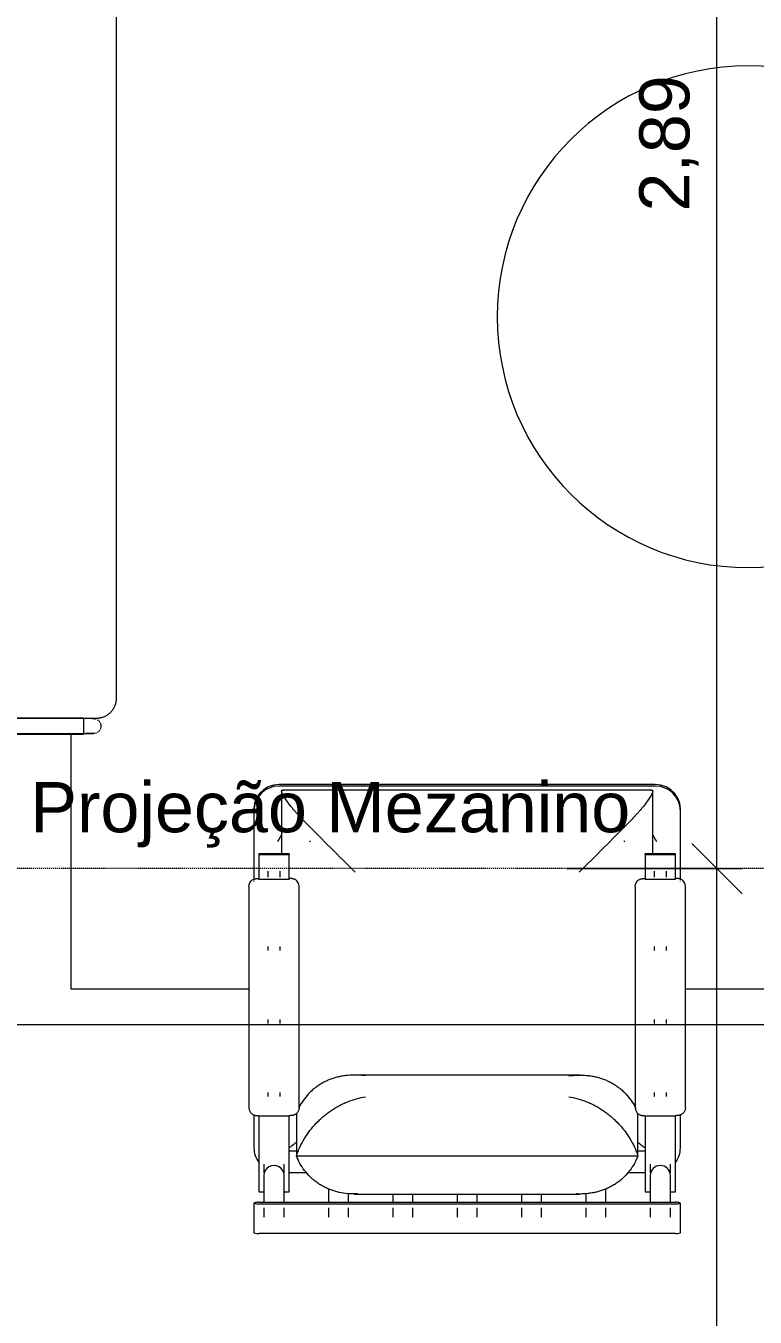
# Model space of a CAD drawing. Header units: millimetres. Extents: x -168557 to 193771, y -108373 to 197278.
# Drawn here: x 175773 to 177226, y -9264 to -6690 of the extents above; entities that cross this region are included whole.
import ezdxf

# ---------------------------------------------------------------- set-up
doc = ezdxf.new("R2010")
doc.units = ezdxf.units.MM
doc.linetypes.add('Overhead', pattern=[3.96875, 2.38125, -1.5875])
for name, color, linetype, lineweight in [('A-ANNO-DIMS', 211, 'Continuous', 9), ('A-ANNO-DIMS-50', 211, 'Continuous', 9), ('A-FLOR-OVHD', 1, 'Overhead', 9), ('G-ANNO-TEXT', 231, 'Continuous', 9), ('I-FURN', 30, 'Continuous', 9)]:
    doc.layers.add(name, color=color, linetype=linetype, lineweight=lineweight)
doc.styles.add('@Arial Unicode MS_1', font='', dxfattribs={"height": 100})
doc.styles.add('Arial_2', font='arial.ttf', dxfattribs={"height": 100})
doc.styles.get('@Arial Unicode MS_1').set_extended_font_data('@Arial Unicode MS')
doc.dimstyles.new('CRT_-__Metros_-_Linha_de_chamada_3_5_mm_3', dxfattribs={"dimscale": 304.8, "dimtxt": 100.584485, "dimasz": 0.328084, "dimexe": 0.164042, "dimexo": 0.0625, "dimgap": 0.082021, "dimtad": 1, "dimlfac": 0.001, "dimrnd": 0.01, "dimzin": 0, "dimdsep": 46, "dimtxsty": '@Arial Unicode MS_1', "dimblk1": 'OBLIQUE', "dimblk2": 'OBLIQUE', "dimsah": 1, "dimcen": 0.09, "dimdle": 0.164042, "dimazin": 0, "dimtfac": 1, "dimtdec": 4, "dimtix": 1, "dimtmove": 0, "dimatfit": 3, "dimfxl": 0.984252, "dimfxlon": 1, "dimtvp": 1, "dimtolj": 1, "dimtzin": 0, "dimarcsym": 2})
doc.dimstyles.new('CRT_-__Metros_-_Linha_de_chamada_3_5_mm_5', dxfattribs={"dimscale": 304.8, "dimtxt": 100.584485, "dimasz": 0.328084, "dimexe": 0.164042, "dimexo": 0.0625, "dimgap": 0.082021, "dimtad": 1, "dimlfac": 0.001, "dimrnd": 0.01, "dimzin": 0, "dimdsep": 46, "dimtxsty": '@Arial Unicode MS_1', "dimblk1": 'OBLIQUE', "dimblk2": 'OBLIQUE', "dimsah": 1, "dimcen": 0.09, "dimdle": 0.164042, "dimazin": 0, "dimtfac": 1, "dimtdec": 4, "dimtix": 1, "dimtmove": 2, "dimatfit": 3, "dimfxl": 0.984252, "dimfxlon": 1, "dimtvp": 1, "dimtolj": 1, "dimtzin": 0, "dimarcsym": 2})

# ---------------------------------------------------------------- blocks, each defined once
blk = doc.blocks.new('Blks_Decor Henzel Studio_Tapete Diamond Dust - Único-3507328-TERREO')
at = {"layer": 'I-FURN', "color": 254}
for p, q in [((-991.8, 1250), (-1500, 1250)), ((-1500, 1250), (-1500, 895)), ((-1500, 25), (-1500, -145))]:
    blk.add_line(p, q, dxfattribs=at)
blk = doc.blocks.new('Blks_Mob De Castelli_Mesa de Centro Parsec - Cobre Envelhecido-3509729-TERREO')
at = {"layer": 'I-FURN', "color": 254}
for start, end in [(360, 180), (180, 360)]:
    blk.add_arc((0, 0), 500, start, end, dxfattribs=at)
blk = doc.blocks.new('Blks_Mob NickeyKehoe_Poltrona NickeyKehoe - Único-3523002-TERREO')
at = {"layer": 'I-FURN', "color": 254}
for p, q in [((375, 407.6), (-375, 407.6)), ((-373, 404.5), (-375, 404.5)), ((373, 404.5), (-373, 404.5)), ((-369.8, 394.4), (-369.8, 269.7)), ((367.6, 396.6), (-367.6, 396.6)), ((369.8, 269.7), (369.8, 394.4)), ((375, 404.5), (373, 404.5)), ((-425, 359.5), (-425, 355.1)), ((-425, 355.1), (-425, 218.8)), ((425, 355.1), (425, 359.5)), ((425, 218.8), (425, 355.1)), ((-369.8, 307), (-377.7, 293.4)), ((-312.3, 293.4), (-313.6, 295.6)), ((313.6, 295.6), (312.3, 293.4)), ((377.7, 293.4), (369.8, 307)), ((-355, 269.7), (-415, 269.7)), ((-415, 269.7), (-415, 267.4)), ((-355, 267.4), (-415, 267.4)), ((-415, 267.4), (-415, 218)), ((-355, 269.7), (-355, 267.4)), ((-355, 218), (-355, 267.4)), ((415, 269.7), (355, 269.7)), ((355, 267.4), (355, 269.7)), ((415, 267.4), (355, 267.4)), ((355, 267.4), (355, 218)), ((415, 267.4), (415, 269.7)), ((415, 218), (415, 267.4)), ((-397, 235.2), (-397, 222.7)), ((-373, 222.7), (-373, 235.2)), ((373, 235.2), (373, 222.7)), ((397, 222.7), (397, 235.2)), ((-425, 215.3), (-425, 214.6)), ((-355, 218), (-415, 218)), ((415, 218), (355, 218)), ((425, 214.8), (425, 215.5)), ((-435, 204.6), (-435, 201.7)), ((-435, 201.7), (-435, -236.8)), ((-335, 201.7), (-335, 204.6)), ((-335, -236.8), (-335, 201.7)), ((335, 204.6), (335, 201.7)), ((335, 201.7), (335, -236.8)), ((435, 201.7), (435, 204.6)), ((435, -236.8), (435, 201.7)), ((-397, 84.9), (-397, 77)), ((-373, 77), (-373, 84.9)), ((373, 84.9), (373, 77)), ((397, 77), (397, 84.9)), ((-397, -60.8), (-397, -68.7)), ((-373, -68.7), (-373, -60.8)), ((373, -60.8), (373, -68.7)), ((397, -68.7), (397, -60.8)), ((225.5, -171.5), (-225.5, -171.5)), ((-397, -206.4), (-397, -214.4)), ((-373, -214.4), (-373, -206.4)), ((373, -206.4), (373, -214.4)), ((397, -214.4), (397, -206.4)), ((-425, -251), (-425, -316.5)), ((-415, -252.5), (-415, -404.2)), ((-415, -252.6), (-355, -252.6)), ((-355, -404.2), (-355, -252.5)), ((-340.4, -248.3), (-340.4, -332.4)), ((340.4, -332.4), (340.4, -248.2)), ((355, -252.5), (355, -404.2)), ((355, -252.6), (415, -252.6)), ((415, -404.2), (415, -252.5)), ((425, -316.5), (425, -250.4)), ((-355, -322.5), (-340.4, -322.5)), ((-340.4, -332.4), (340.4, -332.4)), ((340.4, -322.5), (355, -322.5)), ((-405, -349.4), (-405, -366.2)), ((-365, -366.2), (-365, -349.4)), ((365, -349.4), (365, -366.2)), ((405, -366.2), (405, -349.4)), ((-405, -371.7), (-405, -425.3)), ((-365, -425.3), (-365, -371.7)), ((-355, -365.9), (-319.9, -365.9)), ((319.9, -365.9), (355, -365.9)), ((365, -371.7), (365, -425.3)), ((405, -425.3), (405, -371.7)), ((-415, -404.2), (-405, -404.2)), ((-365, -404.2), (-355, -404.2)), ((-276.7, -397.8), (-276.7, -425.3)), ((-236.7, -425.3), (-236.7, -408.1)), ((-225.5, -408.7), (225.5, -408.7)), ((-148.3, -408.1), (-148.3, -425.3)), ((-108.3, -425.3), (-108.3, -408.1)), ((-20, -408.1), (-20, -425.3)), ((20, -425.3), (20, -408.1)), ((108.3, -408.1), (108.3, -425.3)), ((148.3, -425.3), (148.3, -408.1)), ((236.7, -408.1), (236.7, -425.3)), ((276.7, -425.3), (276.7, -397.8)), ((355, -404.2), (365, -404.2)), ((405, -404.2), (415, -404.2)), ((-425, -426.8), (-425, -485.8)), ((415, -425.3), (-415, -425.3)), ((-415, -428.4), (415, -428.4)), ((-405, -436.3), (-405, -454.9)), ((-365, -454.9), (-365, -436.3)), ((-276.7, -436.3), (-276.7, -454.9)), ((-236.7, -454.9), (-236.7, -436.3)), ((-148.3, -436.3), (-148.3, -454.9)), ((-108.3, -454.9), (-108.3, -436.3)), ((-20, -436.3), (-20, -454.9)), ((20, -454.9), (20, -436.3)), ((108.3, -436.3), (108.3, -454.9)), ((148.3, -454.9), (148.3, -436.3)), ((236.7, -436.3), (236.7, -454.9)), ((276.7, -454.9), (276.7, -436.3)), ((365, -436.3), (365, -454.9)), ((405, -454.9), (405, -436.3)), ((425, -485.8), (425, -426.8)), ((415, -487.3), (-415, -487.3))]:
    blk.add_line(p, q, dxfattribs=at)
at = {"layer": 'I-FURN', "color": 254, "flags": 128}
for points in [[(-375, 407.6), (-386.1, 406.4), (-396.7, 402.8), (-406.2, 397.1), (-414.1, 389.5), (-420, 380.4), (-423.7, 370.2), (-425, 359.5)], [(425, 359.5), (423.7, 370.2), (420, 380.4), (414.1, 389.5), (406.2, 397.1), (396.7, 402.8), (386.1, 406.4), (375, 407.6)], [(-435, 204.6), (-434.5, 208.4), (-433.3, 211.5), (-431.8, 213.9), (-430.4, 215.5), (-429.1, 216.6), (-427.9, 217.4), (-427, 218), (-426.1, 218.4), (-425.4, 218.7), (-424.8, 219), (-424.3, 219.2), (-423.8, 219.3), (-423.3, 219.5), (-422.9, 219.6), (-422.5, 219.7), (-422.1, 219.8), (-421.7, 219.8), (-421.4, 219.9), (-421.1, 220), (-420.7, 220), (-420.4, 220.1), (-420.1, 220.1), (-419.8, 220.1), (-419.5, 220.2), (-419.2, 220.2), (-418.9, 220.2), (-418.6, 220.3), (-418.3, 220.3), (-418, 220.3), (-417.7, 220.3), (-417.4, 220.3), (-417.1, 220.3), (-416.8, 220.4), (-416.5, 220.4), (-416.3, 220.4), (-416, 220.4), (-415.7, 220.4), (-415.4, 220.4), (-415.1, 220.4), (-415, 220.4)], [(-335, 204.6), (-335.5, 208.4), (-336.7, 211.5), (-338.2, 213.9), (-339.6, 215.5), (-340.9, 216.6), (-342.1, 217.4), (-343, 218), (-343.9, 218.4), (-344.6, 218.7), (-345.2, 219), (-345.7, 219.2), (-346.2, 219.3), (-346.7, 219.5), (-347.1, 219.6), (-347.5, 219.7), (-347.9, 219.8), (-348.3, 219.8), (-348.6, 219.9), (-348.9, 220), (-349.3, 220), (-349.6, 220.1), (-349.9, 220.1), (-350.2, 220.1), (-350.5, 220.2), (-350.8, 220.2), (-351.1, 220.2), (-351.4, 220.3), (-351.7, 220.3), (-352, 220.3), (-352.3, 220.3), (-352.6, 220.3), (-352.9, 220.3), (-353.2, 220.4), (-353.5, 220.4), (-353.7, 220.4), (-354, 220.4), (-354.3, 220.4), (-354.6, 220.4), (-354.9, 220.4), (-355, 220.4)], [(335, 204.6), (335.5, 208.4), (336.7, 211.5), (338.2, 213.9), (339.6, 215.5), (340.9, 216.6), (342.1, 217.4), (343, 218), (343.9, 218.4), (344.6, 218.7), (345.2, 219), (345.7, 219.2), (346.2, 219.3), (346.7, 219.5), (347.1, 219.6), (347.5, 219.7), (347.9, 219.8), (348.3, 219.8), (348.6, 219.9), (348.9, 220), (349.3, 220), (349.6, 220.1), (349.9, 220.1), (350.2, 220.1), (350.5, 220.2), (350.8, 220.2), (351.1, 220.2), (351.4, 220.3), (351.7, 220.3), (352, 220.3), (352.3, 220.3), (352.6, 220.3), (352.9, 220.3), (353.2, 220.4), (353.5, 220.4), (353.7, 220.4), (354, 220.4), (354.3, 220.4), (354.6, 220.4), (354.9, 220.4), (355, 220.4)], [(435, 204.6), (434.5, 208.4), (433.3, 211.5), (431.8, 213.9), (430.4, 215.5), (429.1, 216.6), (427.9, 217.4), (427, 218), (426.1, 218.4), (425.4, 218.7), (424.8, 219), (424.3, 219.2), (423.8, 219.3), (423.3, 219.5), (422.9, 219.6), (422.5, 219.7), (422.1, 219.8), (421.7, 219.8), (421.4, 219.9), (421.1, 220), (420.7, 220), (420.4, 220.1), (420.1, 220.1), (419.8, 220.1), (419.5, 220.2), (419.2, 220.2), (418.9, 220.2), (418.6, 220.3), (418.3, 220.3), (418, 220.3), (417.7, 220.3), (417.4, 220.3), (417.1, 220.3), (416.8, 220.4), (416.5, 220.4), (416.3, 220.4), (416, 220.4), (415.7, 220.4), (415.4, 220.4), (415.1, 220.4), (415, 220.4)], [(-435, -236.8), (-434.5, -240.6), (-433.3, -243.7), (-431.8, -246.1), (-430.4, -247.7), (-429.1, -248.8), (-427.9, -249.6), (-427, -250.2), (-426.1, -250.6), (-425.4, -250.9), (-424.8, -251.2), (-424.3, -251.4), (-423.8, -251.5), (-423.3, -251.7), (-422.9, -251.8), (-422.5, -251.9), (-422.1, -252), (-421.7, -252), (-421.4, -252.1), (-421.1, -252.1), (-420.7, -252.2), (-420.4, -252.2), (-420.1, -252.3), (-419.8, -252.3), (-419.5, -252.4), (-419.2, -252.4), (-418.9, -252.4), (-418.6, -252.4), (-418.3, -252.5), (-418, -252.5), (-417.7, -252.5), (-417.4, -252.5), (-417.1, -252.5), (-416.8, -252.6), (-416.5, -252.6), (-416.3, -252.6), (-416, -252.6), (-415.7, -252.6), (-415.4, -252.6), (-415.1, -252.6), (-415, -252.6)], [(-335, -236.8), (-335.5, -240.6), (-336.7, -243.7), (-338.2, -246.1), (-339.6, -247.7), (-340.9, -248.8), (-342.1, -249.6), (-343, -250.2), (-343.9, -250.6), (-344.6, -250.9), (-345.2, -251.2), (-345.7, -251.4), (-346.2, -251.5), (-346.7, -251.7), (-347.1, -251.8), (-347.5, -251.9), (-347.9, -252), (-348.3, -252), (-348.6, -252.1), (-348.9, -252.1), (-349.3, -252.2), (-349.6, -252.2), (-349.9, -252.3), (-350.2, -252.3), (-350.5, -252.4), (-350.8, -252.4), (-351.1, -252.4), (-351.4, -252.4), (-351.7, -252.5), (-352, -252.5), (-352.3, -252.5), (-352.6, -252.5), (-352.9, -252.5), (-353.2, -252.6), (-353.5, -252.6), (-353.7, -252.6), (-354, -252.6), (-354.3, -252.6), (-354.6, -252.6), (-354.9, -252.6), (-355, -252.6)], [(335, -236.8), (335.5, -240.6), (336.7, -243.7), (338.2, -246.1), (339.6, -247.7), (340.9, -248.8), (342.1, -249.6), (343, -250.2), (343.9, -250.6), (344.6, -250.9), (345.2, -251.2), (345.7, -251.4), (346.2, -251.5), (346.7, -251.7), (347.1, -251.8), (347.5, -251.9), (347.9, -252), (348.3, -252), (348.6, -252.1), (348.9, -252.1), (349.3, -252.2), (349.6, -252.2), (349.9, -252.3), (350.2, -252.3), (350.5, -252.4), (350.8, -252.4), (351.1, -252.4), (351.4, -252.4), (351.7, -252.5), (352, -252.5), (352.3, -252.5), (352.6, -252.5), (352.9, -252.5), (353.2, -252.6), (353.5, -252.6), (353.7, -252.6), (354, -252.6), (354.3, -252.6), (354.6, -252.6), (354.9, -252.6), (355, -252.6)], [(435, -236.8), (434.5, -240.6), (433.3, -243.7), (431.8, -246.1), (430.4, -247.7), (429.1, -248.8), (427.9, -249.6), (427, -250.2), (426.1, -250.6), (425.4, -250.9), (424.8, -251.2), (424.3, -251.4), (423.8, -251.5), (423.3, -251.7), (422.9, -251.8), (422.5, -251.9), (422.1, -252), (421.7, -252), (421.4, -252.1), (421.1, -252.1), (420.7, -252.2), (420.4, -252.2), (420.1, -252.3), (419.8, -252.3), (419.5, -252.4), (419.2, -252.4), (418.9, -252.4), (418.6, -252.4), (418.3, -252.5), (418, -252.5), (417.7, -252.5), (417.4, -252.5), (417.1, -252.5), (416.8, -252.6), (416.5, -252.6), (416.3, -252.6), (416, -252.6), (415.7, -252.6), (415.4, -252.6), (415.1, -252.6), (415, -252.6)]]:
    blk.add_lwpolyline(points, dxfattribs=at)
at = {"layer": 'I-FURN', "color": 254}
for centre, major_axis, ratio, start_param, end_param in [((-375, 355.1), (-50, 0), 0.987688, 4.712389, 6.283185), ((375, 355.1), (50, 0), 0.987688, 0, 1.570796), ((-375, -316.5), (50, 0), 0.987688, 3.141593, 3.77396), ((375, -316.5), (50, 0), 0.987688, 5.650818, 6.283185), ((-385, -371.7), (20, 0), 0.987688, 0, 3.141593), ((385, -371.7), (-20, 0), 0.987688, 3.141593, 6.283185), ((-415, -426.8), (10, 0), 0.156434, 1.570796, 4.712389), ((415, -426.8), (10, 0), 0.156434, 4.712389, 7.853982), ((-415, -485.8), (10, 0), 0.156434, 3.141593, 4.712389), ((415, -485.8), (10, 0), 0.156434, 4.712389, 6.283185)]:
    blk.add_ellipse(centre, major_axis=major_axis, ratio=ratio, start_param=start_param, end_param=end_param, dxfattribs=at)
for points in [[(-353.9, 367.3), (-359.2, 374.3), (-367.1, 385.8), (-371.2, 395.8), (-368.5, 397), (-365.8, 396.3)], [(365.8, 396.3), (368.4, 397), (371.2, 395.8), (367.1, 385.9), (359.2, 374.2), (353.9, 367.3)], [(-223, 232.6), (-239.3, 248.8), (-272, 281.3), (-304.5, 314), (-320.6, 330.3)], [(320.6, 330.3), (304.5, 314), (272, 281.3), (239.4, 248.7), (223, 232.6)], [(-353.9, -316.2), (-354.4, -316.5), (-354.9, -316.8), (-355.3, -317)], [(353.9, -316.2), (354.4, -316.5), (354.9, -316.8), (355.3, -317)]]:
    blk.add_open_spline(points, degree=3, dxfattribs=at)
for points, knots in [([(-320.6, 330.3), (-324.2, 334.1), (-329.5, 339.5), (-336, 346.4), (-340.6, 351.4), (-344.7, 356), (-349.6, 361.7), (-352.4, 365.2), (-353.9, 367.3)], [0, 0, 0, 0, 0.25, 0.375, 0.5, 0.625, 0.75, 1, 1, 1, 1]), ([(353.9, 367.3), (352.4, 365.3), (349.6, 361.7), (344.7, 356), (340.6, 351.4), (336, 346.4), (329.5, 339.5), (324.3, 334), (320.6, 330.3)], [-1, -1, -1, -1, -0.75, -0.625, -0.5, -0.375, -0.25, 0, 0, 0, 0]), ([(-202.5, -173.4), (-208.5, -172.4), (-220.5, -171.2), (-235.2, -171.7), (-246.8, -173.1), (-255.3, -174.7), (-263.6, -176.9), (-271.6, -179.6), (-279.4, -182.8), (-286.9, -186.5), (-294.1, -190.7), (-301, -195.4), (-307.4, -200.6), (-315.5, -208), (-324.6, -218.4), (-331.8, -229.4), (-335.3, -236.2), (-336.2, -238)], [0, 0, 0, 0, 0.1, 0.2, 0.25, 0.3, 0.35, 0.4, 0.45, 0.5, 0.55, 0.6, 0.65, 0.7, 0.8, 0.9, 0.9365771, 0.9365771, 0.9365771, 0.9365771]), ([(202.5, -173.4), (208.6, -172.4), (220.7, -171.3), (235.3, -171.7), (246.7, -173.1), (255.3, -174.7), (263.6, -176.9), (271.6, -179.6), (279.4, -182.8), (286.9, -186.5), (294.2, -190.7), (301, -195.4), (307.4, -200.6), (315.6, -208), (324.7, -218.4), (331.7, -229.4), (335.2, -236.2), (336.1, -238)], [0, 0, 0, 0, 0.1, 0.2, 0.25, 0.3, 0.35, 0.4, 0.45, 0.5, 0.55, 0.6, 0.65, 0.7, 0.8, 0.9, 0.9365733, 0.9365733, 0.9365733, 0.9365733]), ([(-340.4, -332.4), (-338.4, -326.5), (-333.6, -314.9), (-324.7, -298.1), (-313.7, -282.2), (-303.2, -269.9), (-294.2, -260.8), (-286.9, -254.4), (-279.4, -248.3), (-271.6, -242.6), (-263.6, -237.4), (-255.3, -232.7), (-246.7, -228.4), (-235.3, -223.4), (-220.7, -218.3), (-208.6, -215.7), (-202.5, -214.8)], [-1, -1, -1, -1, -0.9, -0.8, -0.7, -0.6, -0.55, -0.5, -0.45, -0.4, -0.35, -0.3, -0.25, -0.2, -0.1, 0, 0, 0, 0]), ([(202.5, -214.8), (208.5, -215.8), (220.5, -218.4), (235.2, -223.4), (246.8, -228.4), (255.3, -232.7), (263.6, -237.4), (271.6, -242.6), (279.4, -248.3), (286.9, -254.4), (294.1, -260.8), (301, -267.7), (307.4, -274.8), (315.5, -284.9), (324.6, -298.1), (333.7, -314.9), (338.4, -326.5), (340.4, -332.4)], [0, 0, 0, 0, 0.1, 0.2, 0.25, 0.3, 0.35, 0.4, 0.45, 0.5, 0.55, 0.6, 0.65, 0.7, 0.8, 0.9, 1, 1, 1, 1]), ([(-340.5, -305.5), (-341.9, -306.8), (-344.7, -309.1), (-349.6, -313.1), (-352.4, -315.2), (-353.9, -316.2)], [0.5, 0.5, 0.5, 0.5, 0.625, 0.75, 1, 1, 1, 1]), ([(340.5, -305.5), (341.9, -306.8), (344.7, -309.1), (349.6, -313.1), (352.4, -315.2), (353.9, -316.2)], [0.5, 0.5, 0.5, 0.5, 0.625, 0.75, 1, 1, 1, 1]), ([(-218.3, -408.5), (-219.1, -408.5), (-225.8, -408.8), (-238.2, -408.5), (-252.5, -406.2), (-263.6, -403.4), (-271.6, -400.7), (-279.4, -397.5), (-286.9, -393.7), (-294.2, -389.5), (-301, -384.8), (-307.4, -379.7), (-315.6, -372.2), (-324.7, -361.8), (-333.6, -347.9), (-338.4, -337.7), (-340.4, -332.4)], [-0.912781, -0.912781, -0.912781, -0.912781, -0.9, -0.8, -0.7, -0.65, -0.6, -0.55, -0.5, -0.45, -0.4, -0.35, -0.3, -0.2, -0.1, 0, 0, 0, 0]), ([(340.4, -332.4), (338.4, -337.7), (333.7, -347.8), (324.6, -361.8), (313.7, -374.3), (303.3, -383.3), (294.1, -389.5), (286.9, -393.7), (279.4, -397.5), (271.6, -400.7), (263.6, -403.4), (255.3, -405.5), (246.8, -407.1), (235.2, -408.6), (225.6, -408.8), (218.8, -408.6), (218, -408.5)], [0, 0, 0, 0, 0.1, 0.2, 0.3, 0.4, 0.45, 0.5, 0.55, 0.6, 0.65, 0.7, 0.75, 0.8, 0.9, 0.9136074, 0.9136074, 0.9136074, 0.9136074])]:
    blk.add_open_spline(points, degree=3, knots=knots, dxfattribs=at)
blk = doc.blocks.new('Blks_Mob_Flexform_Sofá Edmond - 2 Lugares-3503771-TERREO')
at = {"layer": 'I-FURN', "color": 254}
for p, q in [((-1631.8, -9.7), (-1631.8, -733.7)), ((-1630.9, -9.7), (-1630.9, -723.7)), ((-1600.9, -723.7), (-1600.9, -9.7)), ((-1600.2, -733.7), (-1600.2, -9.7)), ((-1600, -40), (-1600, -760)), ((-1600.2, -733.7), (-1631.8, -733.7)), ((-1560, -800), (-40, -800))]:
    blk.add_line(p, q, dxfattribs=at)
at = {"layer": 'I-FURN', "color": 254, "flags": 128}
for points in [[(-1630.9, -723.7), (-1630.9, -724.9), (-1630.9, -726.1), (-1630.9, -727.3), (-1630.9, -728.5), (-1630.9, -729.6), (-1630.9, -730.8), (-1630.9, -732), (-1630.9, -733.1), (-1630.9, -734.3), (-1630.9, -735.4), (-1630.9, -736.5), (-1630.9, -737.5), (-1630.9, -738.6), (-1630.9, -739.6), (-1630.9, -740.6), (-1630.9, -741.6), (-1630.9, -742.6), (-1630.9, -743.5), (-1630.9, -744.4), (-1630.9, -745.2), (-1630.9, -746), (-1630.9, -746.8), (-1630.9, -747.6), (-1630.9, -748.3), (-1630.9, -748.9), (-1630.9, -749.6), (-1630.9, -750.1), (-1630.9, -750.7), (-1630.9, -751.2), (-1630.9, -751.6), (-1630.9, -752.1), (-1630.9, -752.4), (-1630.9, -752.7), (-1630.9, -753), (-1630.9, -753.3), (-1630.9, -753.4), (-1630.9, -753.6), (-1630.9, -753.6), (-1630.9, -753.7), (-1630.9, -753.7)], [(-1630.9, -749.7), (-1630.9, -749.1), (-1630.9, -748.4), (-1630.9, -747.8), (-1630.9, -747), (-1630.9, -746.2), (-1630.9, -745.4), (-1630.9, -744.6), (-1630.9, -743.7), (-1630.9, -742.8), (-1630.9, -741.9), (-1630.9, -740.9), (-1630.9, -739.9), (-1630.9, -738.9)], [(-1600.9, -753.7), (-1600.9, -753.7), (-1600.9, -753.6), (-1600.9, -753.5), (-1600.9, -753.3), (-1600.9, -753.1), (-1600.9, -752.8), (-1600.9, -752.5), (-1600.9, -752.2), (-1600.9, -751.8), (-1600.9, -751.3), (-1600.9, -750.8), (-1600.9, -750.3), (-1600.9, -749.7), (-1600.9, -749.1), (-1600.9, -748.4), (-1600.9, -747.8), (-1600.9, -747), (-1600.9, -746.2), (-1600.9, -745.4), (-1600.9, -744.6), (-1600.9, -743.7), (-1600.9, -742.8), (-1600.9, -741.9), (-1600.9, -740.9), (-1600.9, -739.9), (-1600.9, -738.9), (-1600.9, -737.8), (-1600.9, -736.8), (-1600.9, -735.7), (-1600.9, -734.6), (-1600.9, -733.4), (-1600.9, -732.3), (-1600.9, -731.1), (-1600.9, -730), (-1600.9, -728.8), (-1600.9, -727.6), (-1600.9, -726.4), (-1600.9, -725.2), (-1600.9, -724), (-1600.9, -723.7)], [(-1630.9, -753.7), (-1630.9, -753.7), (-1630.9, -753.6), (-1630.9, -753.5), (-1630.9, -753.3), (-1630.9, -753.1), (-1630.9, -752.8), (-1630.9, -752.5), (-1630.9, -752.2), (-1630.9, -751.8), (-1630.9, -751.3), (-1630.9, -750.8)], [(-1630.4, -757.4), (-1630.5, -756.8), (-1630.6, -756.2), (-1630.7, -755.6), (-1630.8, -755), (-1630.8, -754.4), (-1630.9, -753.8), (-1630.9, -753.7)], [(-1629.4, -760.2), (-1629.6, -759.7), (-1629.8, -759.1), (-1630.1, -758.6)], [(-1627, -763.7), (-1627.4, -763.2), (-1627.8, -762.8), (-1628.2, -762.3), (-1628.5, -761.8)], [(-1624.3, -766.1), (-1624.8, -765.7), (-1625.3, -765.4), (-1625.8, -765)], [(-1620.6, -767.9), (-1621.2, -767.7), (-1621.7, -767.5), (-1622.3, -767.3), (-1622.8, -767)], [(-1615.9, -768.7), (-1616.5, -768.7), (-1617.1, -768.6), (-1617.7, -768.6), (-1618.3, -768.5), (-1618.8, -768.4), (-1619.4, -768.3)], [(-1612.1, -768.2), (-1612.7, -768.4), (-1613.3, -768.5), (-1613.9, -768.6), (-1614.5, -768.6), (-1615.1, -768.7), (-1615.7, -768.7)], [(-1609.3, -767.2), (-1609.9, -767.4), (-1610.4, -767.7), (-1611, -767.9)], [(-1605.9, -764.9), (-1606.3, -765.2), (-1606.8, -765.6), (-1607.3, -766), (-1607.8, -766.3)], [(-1603.5, -762.2), (-1603.8, -762.6), (-1604.2, -763.1), (-1604.6, -763.6)], [(-1600.9, -753.7), (-1600.9, -754.3), (-1600.9, -754.9), (-1601, -755.5), (-1601.1, -756.1), (-1601.2, -756.7), (-1601.3, -757.3), (-1601.5, -757.8), (-1601.6, -758.4), (-1601.8, -759), (-1602.1, -759.5)], [(-1600.9, -751.2), (-1600.9, -751.6), (-1600.9, -752.1), (-1600.9, -752.4), (-1600.9, -752.7), (-1600.9, -753), (-1600.9, -753.3), (-1600.9, -753.4), (-1600.9, -753.6), (-1600.9, -753.6), (-1600.9, -753.7), (-1600.9, -753.7)], [(-1600, -760), (-1600, -761.6), (-1599.9, -763.2), (-1599.7, -764.8), (-1599.5, -766.4), (-1599.2, -767.9), (-1598.9, -769.5), (-1598.4, -771.1), (-1598, -772.6), (-1597.4, -774.1), (-1596.8, -775.6), (-1596.2, -777), (-1595.5, -778.5), (-1594.7, -779.9), (-1593.9, -781.2), (-1593, -782.6), (-1592.1, -783.9), (-1591.1, -785.2), (-1590.1, -786.4), (-1589, -787.6), (-1587.9, -788.7), (-1586.7, -789.8), (-1585.5, -790.8), (-1584.2, -791.8), (-1582.9, -792.8), (-1581.6, -793.7), (-1580.2, -794.5), (-1578.9, -795.3), (-1577.4, -796), (-1576, -796.7), (-1574.5, -797.3), (-1573, -797.8), (-1571.5, -798.3), (-1569.9, -798.7), (-1568.4, -799.1), (-1566.8, -799.4), (-1565.2, -799.7), (-1563.6, -799.8), (-1562, -799.9), (-1560.4, -800), (-1560, -800)]]:
    blk.add_lwpolyline(points, dxfattribs=at)
blk = doc.blocks.new('DIMBLOCK90-TERREO')
at = {"layer": 'A-ANNO-DIMS-50', "transparency": 16777216}
for p, q in [((174962.3, -8380.7), (174962.3, -8730.7)), ((174962.3, -8680.7), (174962.3, -8380.7)), ((179462.3, -8380.7), (179462.3, -8730.7)), ((179462.3, -8680.7), (179462.3, -8380.7)), ((174912.3, -8680.7), (179462.3, -8680.7))]:
    blk.add_line(p, q, dxfattribs=at)
at = {"layer": 'A-ANNO-DIMS-50', "lineweight": 18, "transparency": 16777216}
for p, q in [((174962.3, -8680.7), (175012.3, -8630.7)), ((179462.3, -8680.7), (179512.3, -8630.7)), ((174962.3, -8680.7), (174912.3, -8730.7)), ((179462.3, -8680.7), (179412.3, -8730.7))]:
    blk.add_line(p, q, dxfattribs=at)
at = {"layer": 'A-ANNO-DIMS-50', "color": 0, "transparency": 16777216, "insert": (177444, -8525.9), "char_height": 100, "width": 324.675, "attachment_point": 1, "line_spacing_factor": 1.117605, "style": '@Arial Unicode MS_1'}
blk.add_mtext('4,50', dxfattribs=at)
blk = doc.blocks.new('_Oblique')
at = {"color": 0, "linetype": 'ByBlock', "lineweight": -2}
blk.add_line((-0.5, -0.5), (0.5, 0.5), dxfattribs=at)
blk = doc.blocks.new('DIMBLOCK190-TERREO')
at = {"layer": 'A-ANNO-DIMS-50', "lineweight": 18, "transparency": 16777216}
for p, q in [((177150.1, -8369.7), (177100.1, -8319.7)), ((177150.1, -8369.7), (177200.1, -8419.7)), ((177150.1, -13279.7), (177100.1, -13229.7)), ((177150.1, -13279.7), (177200.1, -13329.7))]:
    blk.add_line(p, q, dxfattribs=at)
at = {"layer": 'A-ANNO-DIMS-50', "transparency": 16777216}
for p, q in [((176850.1, -8369.7), (177200.1, -8369.7)), ((177150.1, -8369.7), (176850.1, -8369.7)), ((177150.1, -13279.7), (177150.1, -8369.7)), ((176850.1, -13279.7), (177200.1, -13279.7)), ((177150.1, -13279.7), (176850.1, -13279.7))]:
    blk.add_line(p, q, dxfattribs=at)
at = {"layer": 'A-ANNO-DIMS-50', "color": 0, "transparency": 16777216, "insert": (176995.3, -10959.9), "char_height": 100, "width": 324.675, "attachment_point": 1, "rotation": 90, "line_spacing_factor": 1.117605, "style": '@Arial Unicode MS_1'}
blk.add_mtext('4,91', dxfattribs=at)
blk = doc.blocks.new('DIMBLOCK191-TERREO')
at = {"layer": 'A-ANNO-DIMS-50', "lineweight": 18, "transparency": 16777216}
for p, q in [((177150.1, -5479.7), (177100.1, -5429.7)), ((177150.1, -5479.7), (177200.1, -5529.7)), ((177150.1, -8369.7), (177100.1, -8319.7)), ((177150.1, -8369.7), (177200.1, -8419.7))]:
    blk.add_line(p, q, dxfattribs=at)
at = {"layer": 'A-ANNO-DIMS-50', "transparency": 16777216}
for p, q in [((177150.1, -8369.7), (177150.1, -5429.7)), ((176850.1, -5479.7), (177200.1, -5479.7)), ((177150.1, -5479.7), (176850.1, -5479.7)), ((176850.1, -8369.7), (177200.1, -8369.7)), ((177150.1, -8369.7), (176850.1, -8369.7))]:
    blk.add_line(p, q, dxfattribs=at)
at = {"layer": 'A-ANNO-DIMS-50', "color": 0, "transparency": 16777216, "insert": (176995.3, -7059.9), "char_height": 100, "width": 324.675, "attachment_point": 1, "rotation": 90, "line_spacing_factor": 1.117605, "style": '@Arial Unicode MS_1'}
blk.add_mtext('2,89', dxfattribs=at)

msp = doc.modelspace()

# ---------------------------------------------------------------- linework, layer by layer
at = {"layer": 'A-FLOR-OVHD'}
msp.add_line((178662.332, -8369.651), (174962.332, -8369.651), dxfattribs=at)

# ---------------------------------------------------------------- block references
at = {"layer": 'I-FURN', "color": 254}
for name, p, rotation in [('Blks_Decor Henzel Studio_Tapete Diamond Dust - Único-3507328-TERREO', (177112.332, -7109.651), 89.99999999999974), ('Blks_Mob_Flexform_Sofá Edmond - 2 Lugares-3503771-TERREO', (175153.617, -6469.651), 90.00000000000007)]:
    msp.add_blockref(name, p, dxfattribs=dict(at, rotation=rotation))
for name, p in [('Blks_Mob De Castelli_Mesa de Centro Parsec - Cobre Envelhecido-3509729-TERREO', (177212.332, -7269.651)), ('Blks_Mob NickeyKehoe_Poltrona NickeyKehoe - Único-3523002-TERREO', (176652.332, -8609.651))]:
    msp.add_blockref(name, p, dxfattribs=at)

# ---------------------------------------------------------------- texts
at = {"layer": 'G-ANNO-TEXT', "color": 7, "insert": (175781.61, -8197.226), "char_height": 100, "width": 1479.11344, "attachment_point": 1, "style": 'Arial_2'}
msp.add_mtext('Projeção Mezanino', dxfattribs=at)

# ---------------------------------------------------------------- dimensions: what is measured, and where the dimension line sits
at = {"layer": 'A-ANNO-DIMS'}
for base, p1, p2, override, picture, middle in [((177150.126, -5479.651), (176850.126, -8369.651), (176850.126, -5479.651), {"dimpost": '<>', "dimfxl": 2890}, 'DIMBLOCK191-TERREO', (177074.035, -6924.651)), ((177150.126, -8369.651), (176850.126, -13279.651), (176850.126, -8369.651), {"dimpost": '<>', "dimfxl": 4910}, 'DIMBLOCK190-TERREO', (177074.035, -10824.651))]:
    dim = msp.add_linear_dim(base=base, p1=p1, p2=p2, angle=90, dimstyle='CRT_-__Metros_-_Linha_de_chamada_3_5_mm_3', override=override, dxfattribs=at)
    dim.commit()
    dim.dimension.update_dxf_attribs({"geometry": picture, "text_midpoint": middle})
dim = msp.add_linear_dim(base=(179462.332, -8680.696), p1=(174962.332, -8380.696), p2=(179462.332, -8380.696), dimstyle='CRT_-__Metros_-_Linha_de_chamada_3_5_mm_5', override={"dimpost": '<>', "dimfxl": 4500}, dxfattribs=at)
dim.commit()
dim.dimension.update_dxf_attribs({"geometry": 'DIMBLOCK90-TERREO', "text_midpoint": (177606.378, -8592.56), "dimtype": 160})

doc.saveas('drawing.dxf')
